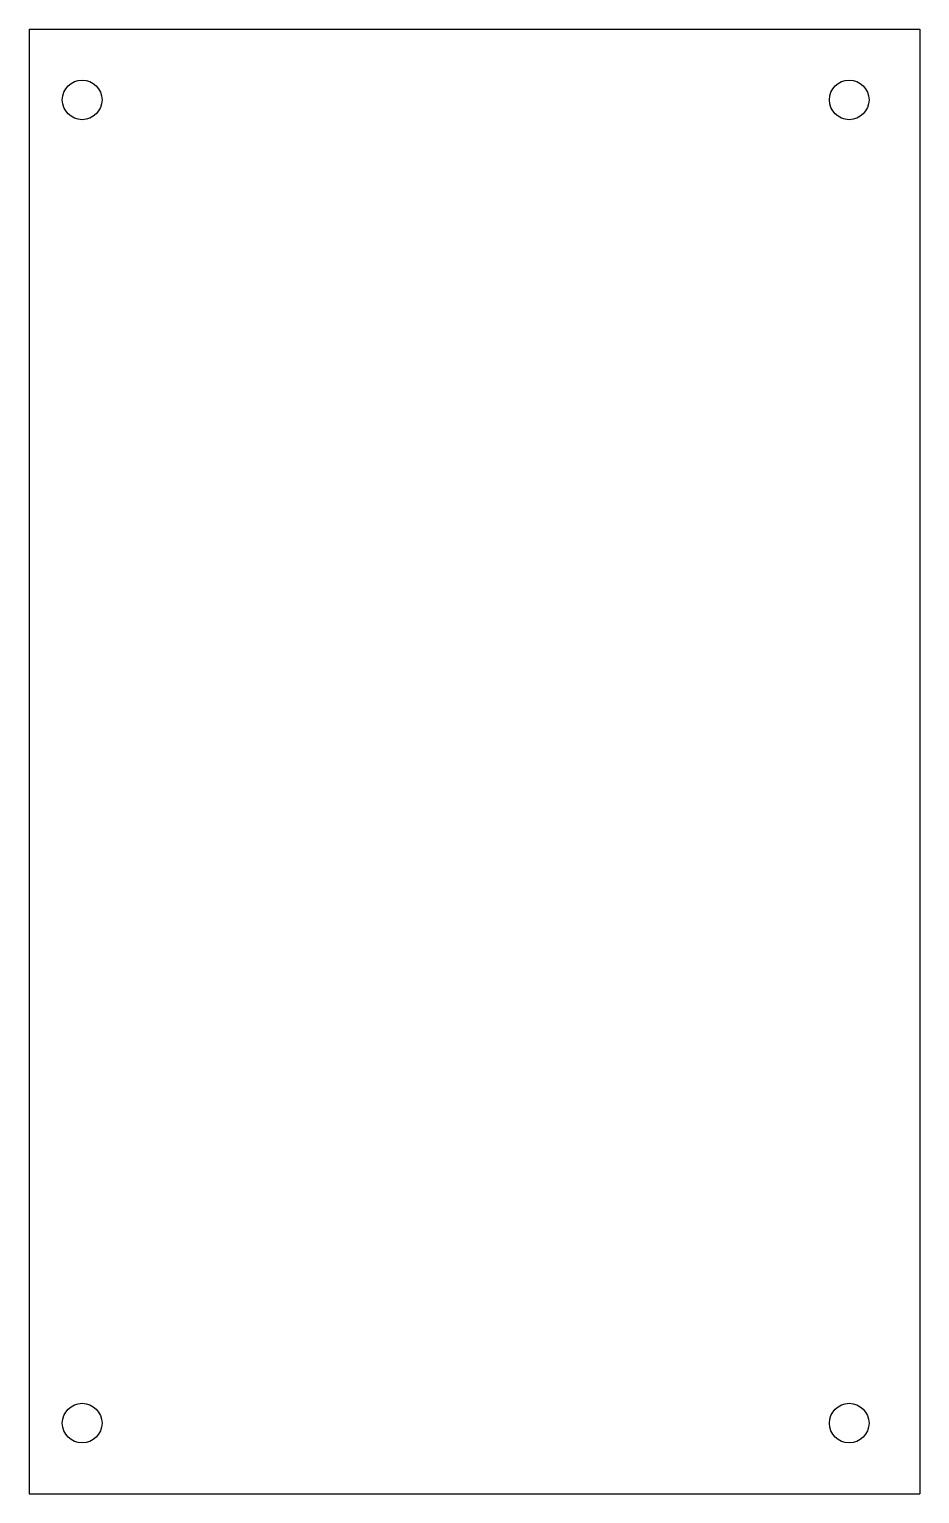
# Model space of a CAD drawing. Header units: millimetres. Extents: x 0 to 101, y 0 to 166.
import ezdxf

# ---------------------------------------------------------------- set-up
doc = ezdxf.new("R2010")
doc.units = ezdxf.units.MM
for name, color, linetype in [('SECTION_Z0p010', 7, 'CONTINUOUS'), ('SECTION_Z1p000', 7, 'CONTINUOUS'), ('SECTION_Z1p990', 7, 'CONTINUOUS')]:
    doc.layers.add(name, color=color, linetype=linetype)

msp = doc.modelspace()

# ---------------------------------------------------------------- linework, layer by layer
at = {"layer": 'SECTION_Z0p010'}
for p, q in [((0, 166, 0.01), (101, 166, 0.01)), ((0, 166, 0.01), (0, 0, 0.01)), ((101, 166, 0.01), (101, 0, 0.01)), ((0, 0, 0.01), (101, 0, 0.01))]:
    msp.add_line(p, q, dxfattribs=at)
for centre in [(6, 158, 0.01), (93, 158, 0.01), (6, 8, 0.01), (93, 8, 0.01)]:
    msp.add_circle(centre, 2.25, dxfattribs=at)
at = {"layer": 'SECTION_Z1p000'}
for p, q in [((0, 166, 1), (101, 166, 1)), ((0, 166, 1), (0, 0, 1)), ((101, 166, 1), (101, 0, 1)), ((0, 0, 1), (101, 0, 1))]:
    msp.add_line(p, q, dxfattribs=at)
for centre in [(6, 158, 1), (93, 158, 1), (6, 8, 1), (93, 8, 1)]:
    msp.add_circle(centre, 2.25, dxfattribs=at)
at = {"layer": 'SECTION_Z1p990'}
for p, q in [((0, 166, 1.99), (101, 166, 1.99)), ((0, 166, 1.99), (0, 0, 1.99)), ((101, 166, 1.99), (101, 0, 1.99)), ((0, 0, 1.99), (101, 0, 1.99))]:
    msp.add_line(p, q, dxfattribs=at)
for centre in [(6, 158, 1.99), (93, 158, 1.99), (6, 8, 1.99), (93, 8, 1.99)]:
    msp.add_circle(centre, 2.25, dxfattribs=at)

doc.saveas('drawing.dxf')
